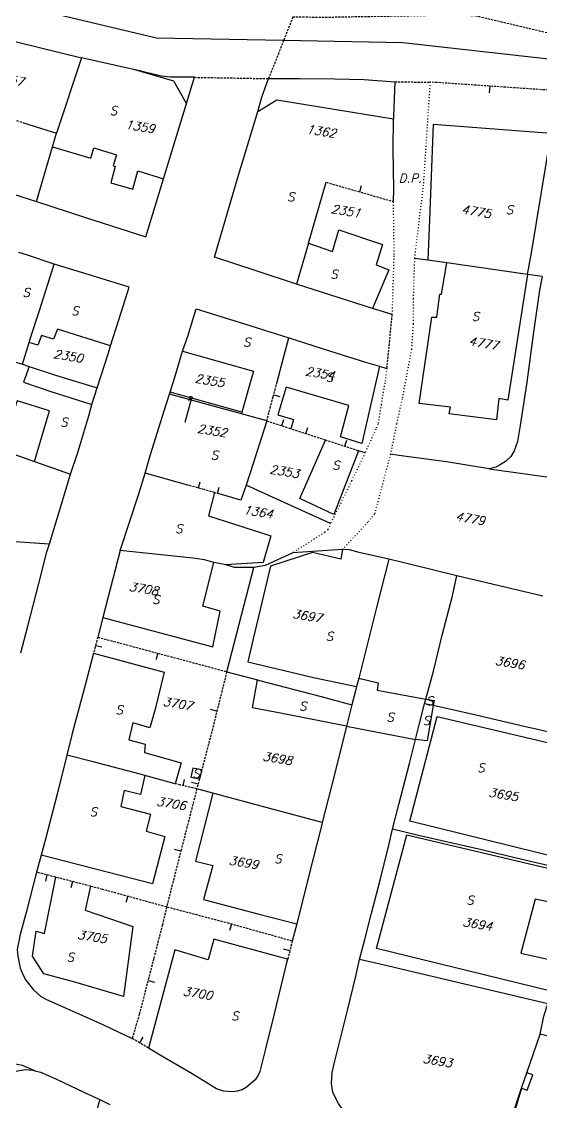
# Model space of a CAD drawing. Extents: x -334462 to -332769, y -29481 to -26664.
# Drawn here: x -333410.9 to -333351.2, y -28392.5 to -28268.2 of the extents above; entities that cross this region are included whole.
import ezdxf
from ezdxf.enums import TextEntityAlignment as Align

# ---------------------------------------------------------------- set-up
doc = ezdxf.new("R2010")
doc.units = 0
doc.header["$MEASUREMENT"] = 0
doc.linetypes.add('DOT', pattern=[0.25, 0, -0.25])
doc.linetypes.add('HIDDEN', pattern=[0.375, 0.25, -0.125])
for name, color, linetype in [('17', 7, 'CONTINUOUS'), ('18', 7, 'CONTINUOUS'), ('DP$DIVIDING$LINE', 7, 'CONTINUOUS'), ('ENC$$ST$$A$$TEXT', 7, 'CONTINUOUS'), ('MAP$SHEET$BOUND$', 7, 'CONTINUOUS'), ('PARCEL$BOUNDARY', 7, 'CONTINUOUS'), ('PARCEL$NUMBER', 7, 'CONTINUOUS'), ('STRUC$$FOOTPRINT', 7, 'CONTINUOUS')]:
    doc.layers.add(name, color=color, linetype=linetype)
doc.styles.add('ITALICT', font='ITALICT', dxfattribs={"height": 0.2})

msp = doc.modelspace()

# ---------------------------------------------------------------- linework, layer by layer
at = {"layer": '17', "color": 1, "linetype": 'Continuous'}
for p, q in [((-333372.03, -28287.77), (-333371.83, -28287.05)), ((-333395.29, -28340.85), (-333395.48, -28341.58)), ((-333388.47, -28347.52), (-333389.2, -28347.34)), ((-333386.81, -28372.03), (-333387.01, -28372.75)), ((-333380.08, -28375.09), (-333380.81, -28374.91)), ((-333396.4, -28378.53), (-333395.67, -28378.72))]:
    msp.add_line(p, q, dxfattribs=at)
at = {"layer": '18', "color": 1, "linetype": 'Continuous'}
for p, q in [((-333357.09, -28275.6), (-333357.14, -28276.35)), ((-333381.95, -28311.14), (-333381.22, -28311.33)), ((-333381.02, -28314.69), (-333380.79, -28313.97)), ((-333378.24, -28315.59), (-333378.01, -28314.88)), ((-333373.76, -28317.04), (-333373.53, -28316.33)), ((-333390.61, -28321.84), (-333390.41, -28321.12)), ((-333388.42, -28322.47), (-333388.21, -28321.75)), ((-333402.43, -28339.95), (-333401.71, -28340.14)), ((-333392.35, -28356.11), (-333392.19, -28355.37)), ((-333390.65, -28355.94), (-333391.38, -28355.75)), ((-333392.62, -28363.62), (-333393.35, -28363.43)), ((-333408.02, -28366.37), (-333408.21, -28367.09)), ((-333405.07, -28367.14), (-333405.26, -28367.86)), ((-333398.74, -28368.83), (-333398.94, -28369.56)), ((-333397.35, -28385.71), (-333396.96, -28385.06))]:
    msp.add_line(p, q, dxfattribs=at)
at = {"layer": 'DP$DIVIDING$LINE', "color": 30, "linetype": 'HIDDEN'}
for p, q in [((-333379.73, -28267.65), (-333380.8, -28270.35)), ((-333380.8, -28270.35), (-333382.54, -28274.73)), ((-333391.07, -28274.58), (-333382.54, -28274.73)), ((-333368.02, -28275.11), (-333363.96, -28275.13)), ((-333368.93, -28308.08), (-333368.3, -28301.87))]:
    msp.add_line(p, q, dxfattribs=at)
at = {"layer": 'DP$DIVIDING$LINE', "color": 2, "linetype": 'HIDDEN'}
msp.add_lwpolyline([(-333347.1, -28270.17), (-333349.03, -28269.81), (-333358.67, -28267.53), (-333360.39, -28267.42), (-333376.14, -28267.7), (-333379.73, -28267.65)], dxfattribs=at)
at = {"layer": 'ENC$$ST$$A$$TEXT', "color": 1, "linetype": 'Continuous'}
msp.add_line((-333391.39, -28311.49), (-333392.17, -28314.3), dxfattribs=at)
at = {"layer": 'MAP$SHEET$BOUND$', "color": 6, "linetype": 'Continuous'}
for points in [[(-333380.8, -28270.35), (-333395.41, -28270.07), (-333433.44, -28261.01), (-333465.25, -28254.06), (-333513.33, -28239.7), (-333586.68, -28213.72)], [(-333340.69, -28273.56), (-333367.1, -28270.6), (-333380.8, -28270.35)]]:
    msp.add_lwpolyline(points, dxfattribs=at)
at = {"layer": 'PARCEL$BOUNDARY', "color": 7, "linetype": 'Continuous'}
for p, q in [((-333417.44, -28269.07), (-333404.05, -28272.33)), ((-333404.05, -28272.33), (-333406.92, -28280.99)), ((-333391.99, -28277.61), (-333391.07, -28274.58)), ((-333394.63, -28286.26), (-333391.99, -28277.61)), ((-333410.71, -28279.81), (-333406.92, -28280.99)), ((-333407.38, -28282.57), (-333406.92, -28280.99)), ((-333409.22, -28288.88), (-333407.38, -28282.57)), ((-333422.33, -28284.72), (-333409.22, -28288.88)), ((-333377.95, -28293.68), (-333375.9, -28286.66)), ((-333377.95, -28293.68), (-333379.32, -28298.39)), ((-333364.2, -28295.63), (-333365.75, -28295.42)), ((-333362.03, -28295.93), (-333364.2, -28295.63)), ((-333352.75, -28297.28), (-333362.03, -28295.93)), ((-333351.06, -28297.52), (-333352.75, -28297.28)), ((-333370.59, -28301.18), (-333379.32, -28298.39)), ((-333368.3, -28301.87), (-333370.59, -28301.18)), ((-333410.85, -28307.6), (-333410.09, -28305.11)), ((-333414.52, -28306.5), (-333410.85, -28307.6)), ((-333410.85, -28307.6), (-333410.09, -28307.86)), ((-333369.78, -28307.83), (-333368.93, -28308.08)), ((-333402.85, -28312.23), (-333402.24, -28310.33)), ((-333393.92, -28311.06), (-333393.84, -28310.81)), ((-333382.74, -28314.13), (-333385.65, -28313.32)), ((-333371.43, -28317.8), (-333372.18, -28317.55)), ((-333409.46, -28318.8), (-333405.32, -28320.26)), ((-333391.83, -28321.5), (-333396.73, -28320.13)), ((-333357.16, -28319.62), (-333348.62, -28320.81)), ((-333374.03, -28328.92), (-333379.76, -28329.31)), ((-333399.61, -28329.05), (-333401.6, -28336.75)), ((-333387.45, -28330.7), (-333388.83, -28330.41)), ((-333387.34, -28342.98), (-333384.22, -28331.01)), ((-333401.6, -28336.75), (-333402.17, -28339.01)), ((-333387.34, -28342.98), (-333383.8, -28343.92)), ((-333372.16, -28343.74), (-333372.41, -28344.69)), ((-333364.59, -28346.67), (-333364.44, -28346.15)), ((-333372.94, -28346.81), (-333373.55, -28349.24)), ((-333363.59, -28346.89), (-333364.59, -28346.67)), ((-333393.27, -28355.87), (-333396.76, -28354.92)), ((-333390.21, -28354.28), (-333390.49, -28355.32)), ((-333388.94, -28356.95), (-333390.78, -28356.45)), ((-333408.69, -28364.08), (-333409.21, -28366.05)), ((-333379.29, -28372), (-333379.8, -28373.99)), ((-333352.82, -28389.15), (-333351.31, -28384.71)), ((-333346.04, -28385.96), (-333351.31, -28384.71)), ((-333353.42, -28390.92), (-333352.82, -28389.15)), ((-333356.11, -28398.84), (-333353.42, -28390.92)), ((-333401.96, -28392.22), (-333400.79, -28392.78))]:
    msp.add_line(p, q, dxfattribs=at)
at = {"layer": 'PARCEL$BOUNDARY', "color": 2, "linetype": 'HIDDEN'}
for p, q in [((-333348.14, -28276.21), (-333363.96, -28275.13)), ((-333375.9, -28286.66), (-333368.17, -28288.88)), ((-333379.98, -28315.03), (-333382.74, -28314.13)), ((-333375.97, -28316.33), (-333379.98, -28315.03)), ((-333372.18, -28317.55), (-333375.97, -28316.33)), ((-333388.2, -28322.53), (-333388.74, -28322.37)), ((-333402.17, -28339.01), (-333402.67, -28340.85)), ((-333402.17, -28339.01), (-333387.34, -28342.98)), ((-333390.49, -28355.32), (-333390.78, -28356.45)), ((-333407.02, -28366.63), (-333409.21, -28366.05)), ((-333403.01, -28367.68), (-333407.02, -28366.63)), ((-333379.8, -28373.99), (-333380.34, -28376.08)), ((-333396.36, -28386.29), (-333398.22, -28385.19))]:
    msp.add_line(p, q, dxfattribs=at)
at = {"layer": 'PARCEL$BOUNDARY', "color": 7, "linetype": 'Continuous'}
for points in [[(-333398.05, -28273.7), (-333398.06, -28273.7), (-333404.05, -28272.33)], [(-333391.07, -28274.58), (-333393.87, -28274.57), (-333394.84, -28274.44), (-333398.05, -28273.7)], [(-333383.78, -28278.53), (-333383.29, -28276.88), (-333382.54, -28274.73)], [(-333382.54, -28274.73), (-333379.02, -28274.73), (-333374.94, -28274.74), (-333371.54, -28274.82), (-333368.02, -28275.11)], [(-333368.02, -28275.11), (-333368.17, -28279.06), (-333368.17, -28279.36)], [(-333379.32, -28298.39), (-333383.96, -28296.84), (-333388.75, -28295.27), (-333386.12, -28286.23), (-333383.78, -28278.53)], [(-333368.17, -28288.88), (-333368.14, -28287.45), (-333368.21, -28282.88), (-333368.17, -28279.36)], [(-333409.22, -28288.88), (-333403.7, -28290.67), (-333396.66, -28292.92), (-333394.63, -28286.26)], [(-333407.19, -28296.09), (-333410.39, -28295.01), (-333411.26, -28294.73)], [(-333410.09, -28305.11), (-333409.96, -28304.66), (-333408.88, -28301.4), (-333407.19, -28296.09)], [(-333400.71, -28305.49), (-333399.77, -28302.5), (-333398.58, -28298.75), (-333402.27, -28297.58), (-333407.19, -28296.09)], [(-333351.06, -28297.52), (-333351.38, -28299.08), (-333352.09, -28304.17), (-333352.81, -28309.65), (-333353.61, -28314.64), (-333353.9, -28316.48), (-333354.27, -28317.56), (-333354.67, -28318.2), (-333355.26, -28318.78), (-333355.98, -28319.23), (-333356.39, -28319.44), (-333357.16, -28319.62)], [(-333392.43, -28306.11), (-333391.8, -28304.24), (-333390.87, -28301.23), (-333385.3, -28302.97), (-333380.21, -28304.58)], [(-333381.59, -28309.78), (-333380.78, -28306.71), (-333380.21, -28304.58)], [(-333380.21, -28304.58), (-333375.51, -28306.06), (-333371.37, -28307.35), (-333369.78, -28307.83)], [(-333402.24, -28310.33), (-333400.96, -28306.29), (-333400.71, -28305.49)], [(-333393.84, -28310.81), (-333393.2, -28308.69), (-333392.43, -28306.11)], [(-333410.09, -28307.86), (-333407.05, -28308.87), (-333402.24, -28310.33)], [(-333396.73, -28320.13), (-333396.11, -28317.97), (-333394.55, -28312.96), (-333393.92, -28311.06)], [(-333385.65, -28313.32), (-333389.16, -28312.35), (-333393.92, -28311.06)], [(-333405.32, -28320.26), (-333404.49, -28317.76), (-333403.19, -28313.52), (-333402.85, -28312.23)], [(-333382.74, -28314.13), (-333384.32, -28319.03), (-333385.1, -28321.5)], [(-333417.46, -28315.87), (-333414.78, -28316.93), (-333409.46, -28318.8)], [(-333357.16, -28319.62), (-333362.07, -28318.85), (-333367.54, -28318.09), (-333368.51, -28317.95)], [(-333399.61, -28329.05), (-333397.47, -28322.52), (-333396.73, -28320.13)], [(-333407.72, -28328.27), (-333406.86, -28325.35), (-333405.32, -28320.26)], [(-333385.1, -28321.5), (-333385.71, -28323.25), (-333388.2, -28322.53)], [(-333375.39, -28325.91), (-333381.57, -28323.11), (-333385.1, -28321.5)], [(-333420.28, -28327.22), (-333418.55, -28327.59), (-333417.14, -28327.67), (-333413.49, -28327.87), (-333407.72, -28328.27)], [(-333411.02, -28340.8), (-333410.21, -28337.74), (-333408.97, -28332.82), (-333408.02, -28329.19), (-333407.72, -28328.27)], [(-333368.7, -28330.03), (-333372.13, -28329.26), (-333373.24, -28328.97), (-333374.03, -28328.92)], [(-333388.83, -28330.41), (-333389.92, -28330.11), (-333391.24, -28329.9), (-333399.61, -28329.05)], [(-333379.76, -28329.31), (-333382.91, -28330.78), (-333384.22, -28331.01)], [(-333368.7, -28330.03), (-333370.11, -28335.59), (-333372.16, -28343.74)], [(-333360.86, -28331.95), (-333366.18, -28330.66), (-333368.7, -28330.03)], [(-333384.22, -28331.01), (-333386.46, -28330.99), (-333387.45, -28330.7)], [(-333364.44, -28346.15), (-333363.57, -28342.94), (-333362.55, -28338.78), (-333361.42, -28334.4), (-333360.86, -28331.95)], [(-333350.99, -28334.31), (-333357.47, -28332.76), (-333360.86, -28331.95)], [(-333402.67, -28340.85), (-333403.64, -28344.55), (-333405.12, -28350.09), (-333405.72, -28352.58)], [(-333383.8, -28343.92), (-333383.59, -28343.98), (-333376.47, -28345.85), (-333372.94, -28346.81)], [(-333372.41, -28344.69), (-333372.53, -28345.18), (-333372.94, -28346.81)], [(-333365.62, -28350.78), (-333365.17, -28348.94), (-333364.59, -28346.67)], [(-333343.05, -28351.6), (-333349.02, -28350.21), (-333353.13, -28349.28), (-333359.33, -28347.85), (-333363.59, -28346.89)], [(-333373.55, -28349.24), (-333374.95, -28354.82), (-333376.35, -28360.34)], [(-333368.29, -28361.1), (-333367.53, -28358.28), (-333366.31, -28353.55), (-333365.62, -28350.78)], [(-333405.72, -28352.58), (-333406.77, -28356.78), (-333408.16, -28362.12), (-333408.69, -28364.08)], [(-333396.76, -28354.92), (-333397.31, -28354.77), (-333402.72, -28353.35), (-333405.72, -28352.58)], [(-333376.35, -28360.34), (-333382.37, -28358.74), (-333388.94, -28356.95)], [(-333376.35, -28360.34), (-333376.37, -28360.4), (-333377.93, -28366.58), (-333379.29, -28372)], [(-333372.07, -28376.09), (-333371.45, -28373.82), (-333370.69, -28370.79), (-333369.74, -28367.13), (-333368.71, -28362.95), (-333368.29, -28361.1)], [(-333346.63, -28366.15), (-333353.55, -28364.54), (-333358.2, -28363.43), (-333365.29, -28361.83), (-333368.29, -28361.1)], [(-333409.21, -28366.05), (-333410.41, -28370.7), (-333411.09, -28373.23), (-333411.45, -28374.94)], [(-333411.45, -28374.94), (-333411.38, -28375.73), (-333411.09, -28377.11), (-333410.77, -28377.89), (-333410.46, -28378.49), (-333409.59, -28379.6), (-333408.77, -28380.31), (-333408.15, -28380.68), (-333401.52, -28383.63), (-333398.22, -28385.19)], [(-333380.34, -28376.08), (-333380.53, -28376.8), (-333381.92, -28382.52), (-333382.89, -28386.37), (-333383.54, -28388.99), (-333383.72, -28389.4), (-333384.06, -28389.96), (-333384.61, -28390.42), (-333385.11, -28390.85), (-333385.57, -28391.09), (-333386.13, -28391.27), (-333386.6, -28391.32), (-333387.18, -28391.31), (-333387.72, -28391.25), (-333388.53, -28390.97), (-333391.52, -28389.13), (-333394.6, -28387.33), (-333396.36, -28386.29)], [(-333356.11, -28398.84), (-333362.87, -28397.16), (-333369.48, -28395.58), (-333371.35, -28395.13), (-333372.05, -28394.87), (-333373.03, -28394.33), (-333373.92, -28393.52), (-333374.5, -28392.68), (-333375.13, -28391.42), (-333375.28, -28390.37), (-333375.23, -28389.09), (-333374.99, -28388.12), (-333374.38, -28385.67), (-333373.46, -28381.99), (-333372.51, -28378.01), (-333372.07, -28376.09)], [(-333350.42, -28381.22), (-333360.65, -28378.77), (-333369.53, -28376.68), (-333372.07, -28376.09)], [(-333351.31, -28384.71), (-333350.85, -28382.64), (-333350.42, -28381.22)], [(-333415.98, -28392.47), (-333415.33, -28391.4), (-333414.77, -28390.71), (-333414.02, -28389.98), (-333413.17, -28389.53), (-333412.36, -28389.14), (-333411.42, -28388.9), (-333410.5, -28388.78), (-333409.66, -28388.85), (-333409.4, -28388.92)], [(-333409.4, -28388.92), (-333408.78, -28389.08), (-333407.01, -28389.85), (-333403.7, -28391.4), (-333401.96, -28392.22)]]:
    msp.add_lwpolyline(points, dxfattribs=at)
at = {"layer": 'PARCEL$BOUNDARY', "color": 2, "linetype": 'DOT'}
for points in [[(-333363.96, -28275.13), (-333364.74, -28286.98), (-333365.75, -28295.42)], [(-333368.3, -28301.87), (-333368.08, -28294.96), (-333368.17, -28288.88)], [(-333365.75, -28295.42), (-333365.9, -28300.04), (-333365.91, -28302.98), (-333366.1, -28305.89), (-333367.18, -28311.61), (-333367.82, -28314.48), (-333368.51, -28317.95)], [(-333368.93, -28308.08), (-333369.16, -28309.75), (-333369.58, -28312.24), (-333369.96, -28314.53), (-333370.21, -28315.08), (-333371.43, -28317.8)], [(-333371.43, -28317.8), (-333372.99, -28321.05), (-333375.39, -28325.91)], [(-333368.51, -28317.95), (-333370.35, -28324.85), (-333371.12, -28325.78), (-333374.03, -28328.92)], [(-333375.39, -28325.91), (-333375.72, -28326.64), (-333376.09, -28326.95), (-333379.76, -28329.31)]]:
    msp.add_lwpolyline(points, dxfattribs=at)
at = {"layer": 'PARCEL$BOUNDARY', "color": 2, "linetype": 'HIDDEN'}
for points in [[(-333419.94, -28276.98), (-333416.89, -28277.89), (-333410.71, -28279.81)], [(-333382.74, -28314.13), (-333382, -28311.33), (-333381.63, -28309.92), (-333381.59, -28309.78)], [(-333388.74, -28322.37), (-333389.95, -28322.02), (-333391.83, -28321.5)], [(-333387.34, -28342.98), (-333389.16, -28350.26), (-333390.21, -28354.28)], [(-333390.78, -28356.45), (-333392.67, -28356.04), (-333393.27, -28355.87)], [(-333390.78, -28356.45), (-333392.59, -28363.49), (-333394.26, -28370.06)], [(-333394.26, -28370.06), (-333401.65, -28368.03), (-333403.01, -28367.68)], [(-333394.26, -28370.06), (-333394.75, -28372.11), (-333395.75, -28376.01), (-333397.4, -28382.4), (-333398.22, -28385.19)], [(-333379.8, -28373.99), (-333387.06, -28371.96), (-333394.26, -28370.06)]]:
    msp.add_lwpolyline(points, dxfattribs=at)
at = {"layer": 'STRUC$$FOOTPRINT', "color": 1, "linetype": 'Continuous'}
for p, q in [((-333385.59, -28313.11), (-333393.84, -28310.81)), ((-333385.59, -28313.11), (-333385.65, -28313.32)), ((-333363.13, -28348.14), (-333345.46, -28352.32)), ((-333373.55, -28349.24), (-333365.62, -28350.78)), ((-333401.96, -28392.22), (-333406.68, -28408.6))]:
    msp.add_line(p, q, dxfattribs=at)
for points in [[(-333391.99, -28277.61), (-333393.44, -28275.01), (-333398.05, -28273.7)], [(-333383.78, -28278.53), (-333381.6, -28277.16), (-333368.17, -28279.36)], [(-333352.75, -28297.28), (-333352.27, -28294.77), (-333350.04, -28281.03), (-333363.61, -28280.02), (-333364.01, -28290.95), (-333364.2, -28295.63)], [(-333407.38, -28282.57), (-333402.98, -28283.9), (-333402.65, -28282.7), (-333400.01, -28283.49), (-333400.4, -28284.76), (-333400.17, -28284.83), (-333400.66, -28286.72), (-333398.16, -28287.47), (-333397.59, -28285.35), (-333394.63, -28286.26)], [(-333377.95, -28293.68), (-333375.18, -28294.61), (-333374.45, -28292.12), (-333369.44, -28293.81), (-333370.16, -28296.18), (-333368.7, -28296.72), (-333370.59, -28301.18)], [(-333352.75, -28297.28), (-333355, -28311.72), (-333356.05, -28311.54), (-333356.33, -28313.98), (-333361.75, -28313.29), (-333361.62, -28312.56), (-333365.22, -28312.11), (-333363.74, -28302.17), (-333363.17, -28302.19), (-333362.84, -28299.54), (-333362.64, -28299.52), (-333362.03, -28295.93)], [(-333400.71, -28305.49), (-333406.82, -28303.55), (-333407.28, -28304.71), (-333408.67, -28304.3), (-333409.09, -28305.4), (-333410.09, -28305.11)], [(-333392.43, -28306.11), (-333384.28, -28308.38), (-333385.59, -28313.11)], [(-333410.09, -28307.86), (-333410.71, -28309.68), (-333407.68, -28310.69), (-333402.85, -28312.23)], [(-333369.78, -28307.83), (-333371.81, -28316.71), (-333374.24, -28315.97), (-333373.3, -28312.36), (-333380.52, -28310.23), (-333381.47, -28313.44), (-333379.65, -28313.97), (-333379.98, -28315.03)], [(-333409.46, -28318.8), (-333407.73, -28312.97), (-333411.45, -28311.83), (-333411.55, -28312.11), (-333412.07, -28313.87), (-333416.36, -28312.58)], [(-333372.18, -28317.55), (-333375.02, -28324.9), (-333378.94, -28323.07), (-333375.97, -28316.33)], [(-333388.74, -28322.37), (-333389.46, -28325.06), (-333382.28, -28327.35), (-333383.14, -28330.4), (-333387.45, -28330.7)], [(-333374.03, -28328.92), (-333374.23, -28330.02), (-333377.47, -28329.25), (-333382.32, -28330.84), (-333384.31, -28339.19), (-333384.9, -28341.85), (-333377.35, -28343.65), (-333372.41, -28344.69)], [(-333401.6, -28336.75), (-333388.96, -28340.12), (-333388.09, -28336.03), (-333390.11, -28335.46), (-333388.83, -28330.41)], [(-333402.67, -28340.85), (-333394.53, -28343.05), (-333395.56, -28347.3), (-333396.18, -28349.43), (-333398.13, -28348.88), (-333398.61, -28350.82), (-333396.71, -28351.33), (-333396.82, -28352.3), (-333392.57, -28353.46), (-333393.27, -28355.87)], [(-333372.16, -28343.74), (-333369.92, -28344.27), (-333370.04, -28345.12), (-333364.44, -28346.15)], [(-333373.55, -28349.24), (-333380.78, -28347.85), (-333384.4, -28347.16), (-333383.8, -28343.92)], [(-333364.44, -28346.15), (-333363.48, -28346.31), (-333363.59, -28346.89)], [(-333363.59, -28346.89), (-333364.3, -28350.94), (-333365.62, -28350.78)], [(-333345.46, -28352.32), (-333348.57, -28364.56), (-333366.28, -28360.17), (-333363.13, -28348.14)], [(-333396.76, -28354.92), (-333397.26, -28357.1), (-333399.16, -28356.66), (-333399.51, -28358.49), (-333396.11, -28359.38), (-333396.62, -28361.33), (-333394.47, -28361.93), (-333395.9, -28367.39), (-333408.69, -28364.08)], [(-333390.21, -28354.28), (-333391.24, -28354.08), (-333391.47, -28355.11), (-333390.49, -28355.32)], [(-333388.94, -28356.95), (-333390.93, -28364.8), (-333388.93, -28365.29), (-333390.03, -28369.19), (-333383.78, -28370.83), (-333379.29, -28372)], [(-333350.05, -28379.76), (-333361.19, -28377.01), (-333370.11, -28374.85), (-333366.63, -28361.75), (-333347.01, -28366.39), (-333347.91, -28369.96), (-333351.88, -28369.16), (-333353.53, -28375.38), (-333349.21, -28376.35)], [(-333403.01, -28367.68), (-333403.63, -28370.41), (-333398.16, -28372.32), (-333399.23, -28380.36), (-333404.82, -28378.72), (-333408.37, -28377.75), (-333409.67, -28375.72), (-333409.25, -28372.84), (-333408.31, -28373.1), (-333407.02, -28366.63)], [(-333380.34, -28376.08), (-333388.83, -28373.77), (-333389.47, -28376.14), (-333393.3, -28375.01), (-333396.36, -28386.29)], [(-333409.4, -28388.92), (-333410.82, -28388.3), (-333411.67, -28388.15), (-333412.6, -28388.3), (-333413.46, -28388.69), (-333414.09, -28389.07), (-333415.09, -28390.1), (-333415.65, -28391.21), (-333415.71, -28391.32), (-333415.98, -28392.47)], [(-333353.42, -28390.92), (-333352.79, -28391.13), (-333352.14, -28389.39), (-333352.82, -28389.15)], [(-333353.42, -28390.92), (-333355.87, -28399.06), (-333342.46, -28402.61), (-333342.32, -28402.19), (-333338.62, -28402.05), (-333337.36, -28397.53), (-333335.76, -28398), (-333334.68, -28394.67), (-333332.13, -28395.36)]]:
    msp.add_lwpolyline(points, dxfattribs=at)

# ---------------------------------------------------------------- texts
at = {"layer": 'DP$DIVIDING$LINE', "color": 2, "linetype": 'Continuous', "style": 'ITALICT'}
msp.add_text('D.P.', height=1, dxfattribs=at).set_placement((-333366.24, -28286.19), align=Align.MIDDLE)
at = {"layer": 'ENC$$ST$$A$$TEXT', "color": 1, "linetype": 'Continuous', "style": 'ITALICT'}
msp.add_text('P', height=0.5, dxfattribs=at).set_placement((-333391.57, -28311.58), align=Align.MIDDLE)
at = {"layer": 'PARCEL$NUMBER', "color": 7, "linetype": 'Continuous', "style": 'ITALICT'}
for s, p in [('1357', (-333412.36, -28274.84)), ('1359', (-333397.31, -28280.25)), ('1362', (-333376.46, -28280.78)), ('2351', (-333373.63, -28289.96)), ('4775', (-333358.63, -28290.02)), ('4777', (-333357.8, -28305.19)), ('2350', (-333405.57, -28306.66)), ('2355', (-333389.3, -28309.48)), ('2354', (-333376.61, -28308.65)), ('2352', (-333389.02, -28315.24)), ('2353', (-333380.7, -28319.94)), ('1364', (-333383.71, -28324.59)), ('4779', (-333359.33, -28325.36)), ('3708', (-333396.88, -28333.44)), ('3697', (-333378.08, -28336.57)), ('3696', (-333354.77, -28341.95)), ('3707', (-333392.98, -28346.67)), ('3698', (-333381.51, -28352.96)), ('3706', (-333393.72, -28358.15)), ('3695', (-333355.52, -28357.12)), ('3699', (-333385.39, -28364.94)), ('3694', (-333358.49, -28372.03)), ('3705', (-333402.82, -28373.48)), ('3700', (-333390.68, -28380)), ('3693', (-333363.09, -28387.76))]:
    msp.add_text(s, height=1, rotation=350.6643, dxfattribs=at).set_placement(p, align=Align.MIDDLE)
at = {"layer": 'STRUC$$FOOTPRINT', "color": 1, "linetype": 'Continuous', "style": 'ITALICT'}
for p in [(-333400.36, -28278.42), (-333379.97, -28288.34), (-333354.82, -28289.82), (-333375, -28297.23), (-333410.41, -28299.34), (-333404.8, -28301.46), (-333358.72, -28302.09), (-333385.04, -28305.06), (-333375.53, -28309.08), (-333406.07, -28314.26), (-333388.74, -28318.07), (-333374.79, -28319.23), (-333392.86, -28326.53), (-333395.5, -28334.68), (-333375.53, -28338.91), (-333364.01, -28346.35), (-333399.71, -28347.38), (-333378.59, -28346.95), (-333368.55, -28348.22), (-333364.38, -28348.61), (-333358.09, -28354.03), (-333390.87, -28354.7), (-333402.69, -28359.11), (-333381.45, -28364.51), (-333359.36, -28369.27), (-333405.33, -28375.83), (-333386.41, -28382.6)]:
    msp.add_text('S', height=1, dxfattribs=at).set_placement(p, align=Align.MIDDLE)

doc.saveas('drawing.dxf')
